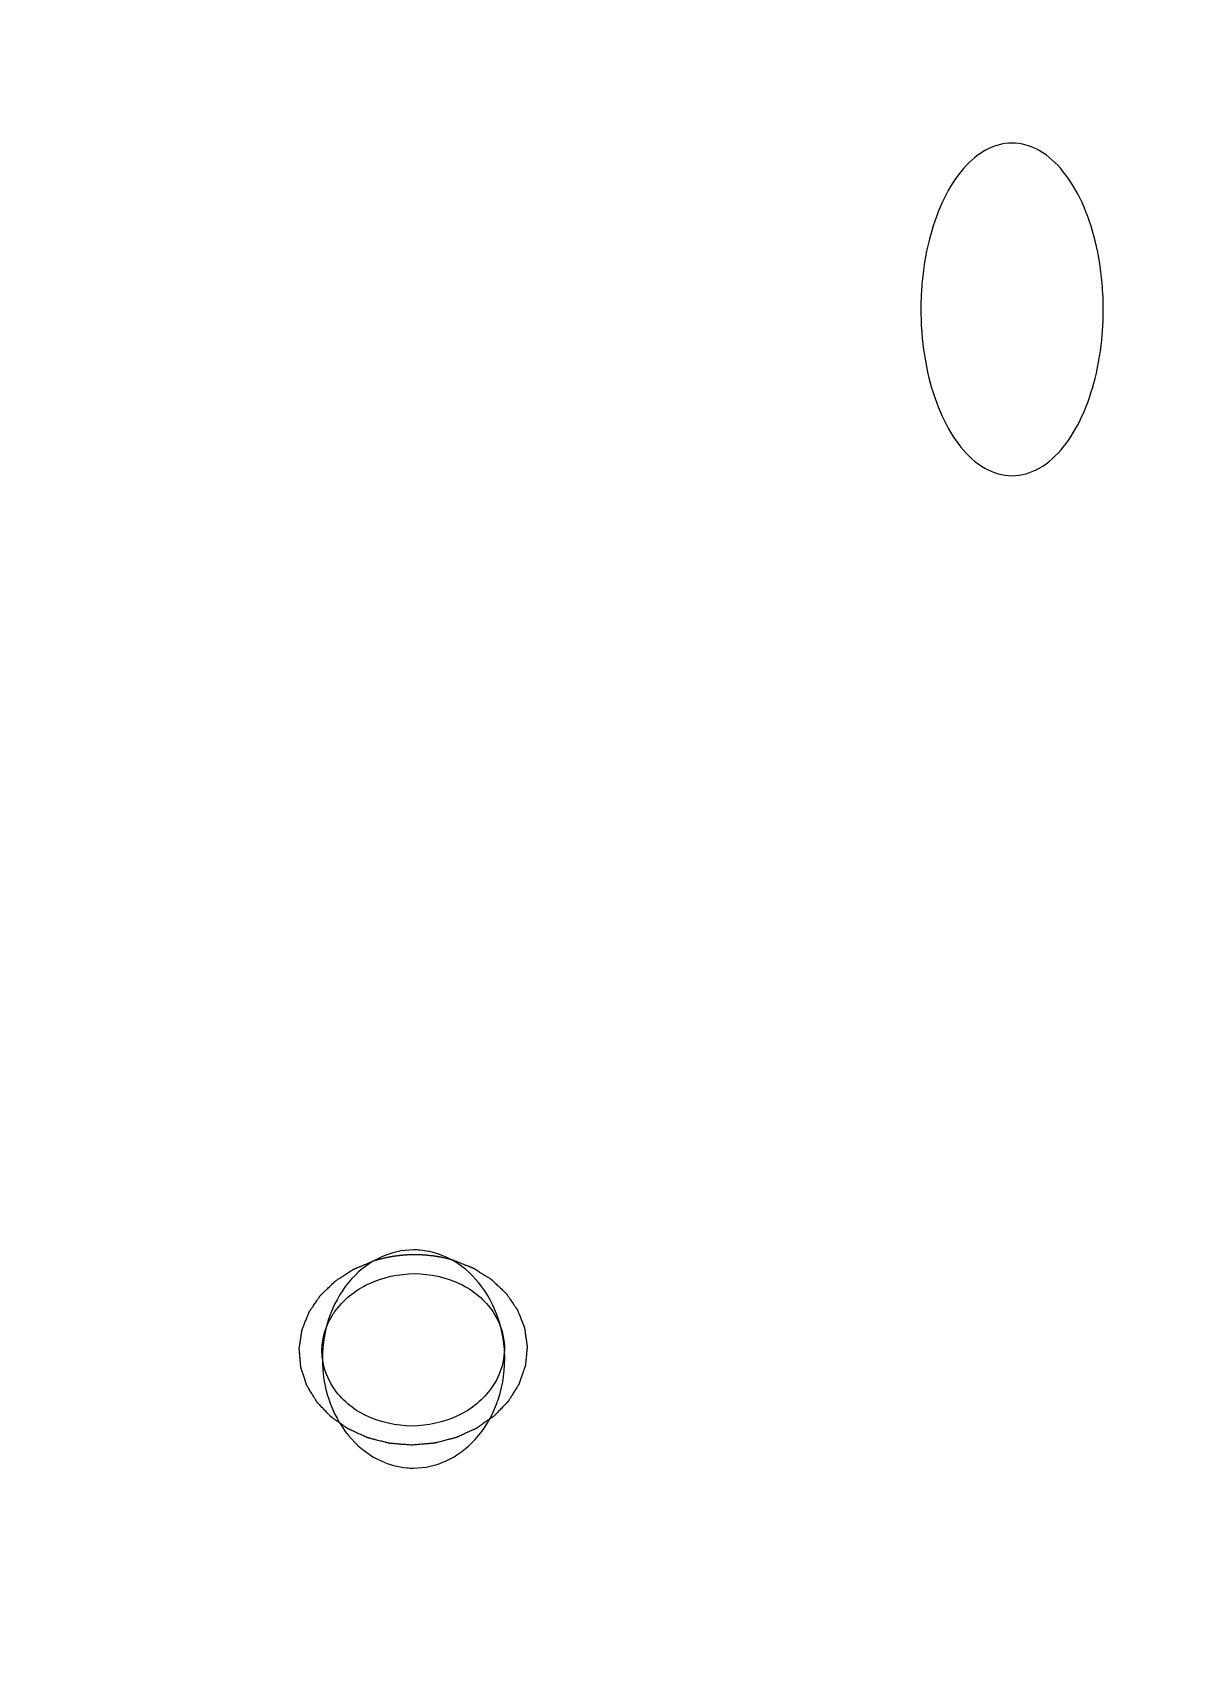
# Model space of a CAD drawing. Extents: x -50 to 48714, y -13211 to 6743.
# Drawn here: x 25989.82 to 26010.15, y -11635.75 to -11607.4 of the extents above; entities that cross this region are included whole.
import ezdxf

# ---------------------------------------------------------------- set-up
doc = ezdxf.new("R2010")
doc.units = 0
doc.header["$LTSCALE"] = 50
doc.layers.get('0').update_dxf_attribs({"linetype": 'CONTINUOUS'})

# ---------------------------------------------------------------- blocks, each defined once
blk = doc.blocks.new('SMAF_UE46_S')
for radius in [126.5, 111.15, 108.5, 100.5, 99.65]:
    blk.add_circle((11, -40.5), radius)
for points, start_tangent, end_tangent in [([(7.004045066099934, -58.07345175249975), (6.527196882499993, -58.20614031290006), (6.105425670099976, -58.57749436569975), (5.778392223500305, -59.11660246229985), (5.548820254800376, -59.78040663589991), (5.422940116400241, -60.55058571739983), (5.40537044030043, -60.89743354789971)], (-1, 0), (-0.01771697713775109, -0.9998430420426502)), ([(8.602719691800303, -61.08508474909968), (8.588139848399805, -60.5878986222001), (8.461680406900086, -59.79009438020012), (8.230198102500253, -59.11769131689971), (7.902669468900058, -58.57750056899977), (7.480866328800403, -58.20612497449974), (7.004045066099934, -58.07345175249975)], (0.01771697711503325, 0.9998430420430526), (-1, 0)), ([(5.40537044030043, -60.89743354789971), (5.419950283700018, -61.39461967479974), (5.546409725200647, -62.19242391669968), (5.77789202960048, -62.86482698009968), (6.105420663200675, -63.40501772800008), (6.52722380330033, -63.7763933225001), (7.004045066099934, -63.90906654440005)], (-0.01771697711503325, -0.9998430420430526), (1, 0)), ([(7.004045066099934, -63.90906654440005), (7.480893249599831, -63.77637798399974), (7.902664461999848, -63.40502393130009), (8.229697908600428, -62.86591583459995), (8.459269877300358, -62.20211166099989), (8.585150015700492, -61.43193257960002), (8.602719691800303, -61.08508474909968)], (1, 0), (0.01771697713775109, 0.9998430420426502)), ([(-4.061489999099649, -77.61288054660008), (-4.574260358899664, -77.99178585899972)], (-0.9107456812772871, -0.4129676791648114), (-0.6733207204634952, -0.739350530800188)), ([(-4.189984824100065, -77.67822510010001, 94.2392218797), (-4.147800685099355, -77.66589819289993, 94.2462032378), (-4.126708615599455, -77.65973473929989, 94.2496939169), (-4.105616546099554, -77.65357128569985, 94.2531845959), (-4.095070511300037, -77.65048955890006, 94.2549299354), (-4.084524476599654, -77.64740783209982, 94.256675275), (-4.07925145919944, -77.64586696869992, 94.2575479447), (-4.076545974399778, -77.64512922469976, 94.2579610315), (-4.073702537099962, -77.64445685600003, 94.2583276222), (-4.068015662699509, -77.64311211850008, 94.2590608035), (-4.062328788299965, -77.64176738099968, 94.2597939848), (-4.050955039499968, -77.63907790609983, 94.2612603473), (-4.039581290599926, -77.63638843119998, 94.2627267099), (-4.016833792899888, -77.63100948129977, 94.265659435), (-3.99408629519985, -77.62563053140002, 94.2685921602), (-3.982712546399853, -77.62294105649971, 94.2700585228), (-3.971338797499811, -77.62025158149982, 94.2715248853), (-3.965651923099358, -77.61890684409991, 94.2722580666), (-3.959965048699814, -77.61756210659996, 94.2729912479), (-3.957121611500042, -77.61688973789978, 94.2733578386), (-3.954357462000189, -77.6163341137999, 94.2736499253), (-3.948908450699491, -77.61533961019995, 94.274159595), (-3.938010428099915, -77.61335060300007, 94.2751789343), (-3.927112405499429, -77.61136159579974, 94.2761982737), (-3.905316360199322, -77.60738358139997, 94.2782369524), (-3.883520315000169, -77.60340556699975, 94.280275631), (-3.872622292399683, -77.60141655979987, 94.2812949704), (-3.861724269800106, -77.59942755259999, 94.2823143097), (-3.85082624719962, -77.59743854540011, 94.2833336491), (-3.845377235899832, -77.59644404179971, 94.2838433187), (-3.842652730199916, -77.59594678999974, 94.2840981536), (-3.839928224600044, -77.59544953819977, 94.2843529884), (-3.837012984099601, -77.59507088589999, 94.2845250319), (-3.834097743600068, -77.5946922334997, 94.2846970753), (-3.828267262700138, -77.59393492889967, 94.2850411623), (-3.816606300799322, -77.59242031949998, 94.2857293362), (-3.804945338899415, -77.59090571019988, 94.28641751), (-3.793284376999509, -77.58939110089977, 94.2871056839), (-3.769962453099652, -77.58636188219998, 94.2884820316), (-3.746640529299839, -77.58333266349973, 94.2898583794), (-3.734979567399932, -77.58181805420008, 94.2905465533), (-3.723318605500026, -77.58030344479994, 94.2912347271), (-3.717488124500051, -77.57954614019991, 94.2915788141), (-3.714620668699354, -77.5792214856001, 94.2917166883), (-3.711848782199922, -77.57900482659988, 94.2917862241), (-3.70630500920015, -77.57857150859991, 94.2919252957), (-3.700761236199469, -77.57813819049989, 94.2920643672), (-3.68967369009988, -77.57727155439989, 94.2923425104), (-3.678586144099427, -77.57640491829989, 94.2926206536), (-3.656411051999385, -77.57467164619993, 94.2931769399), (-3.634235959899343, -77.57293837399993, 94.2937332262), (-3.623148413799754, -77.57207173789993, 94.2940113693), (-3.61206086780021, -77.57120510179993, 94.2942895125), (-3.606517094699484, -77.57077178379996, 94.294428584), (-3.600973321699712, -77.57033846569993, 94.2945676556), (-3.598201435199371, -77.57012180669972, 94.2946371914), (-3.595290448699416, -77.56999671819995, 94.2946430179), (-3.589329375899979, -77.56983811159989, 94.2945909617), (-3.577407230100107, -77.56952089849983, 94.2944868492), (-3.56548508439937, -77.56920368529973, 94.2943827368), (-3.54164079289967, -77.56856925900001, 94.2941745119), (-3.517796501500015, -77.56793483269985, 94.293966287), (-3.470107918599751, -77.56666598009997, 94.2935498372)], (0.9479716832883206, 0.2770130955881621, 0.1568866869946963), (0.9996081328891576, 0.02659662532109099, -0.008729271640963977)), ([(-3.492356846199982, -77.48765521999985), (-4.061489999099649, -77.61288054660008)], (-1, 0), (-0.910745681294305, -0.4129676791272803)), ([(-2.80605421439941, -77.66209659319975, 94.2135620767), (-2.72794429699934, -77.69298044259995, 94.1912580499), (-2.649834379600179, -77.72386429199969, 94.1689540231), (-2.610779420900144, -77.73930621669979, 94.1578020096), (-2.571724462200109, -77.75474814139989, 94.1466499962), (-2.552196982899659, -77.76246910379996, 94.1410739895), (-2.532669503500074, -77.77019006609999, 94.1354979828), (-2.513142024199624, -77.77791102850006, 94.1299219761), (-2.493614544800039, -77.78563199080008, 94.1243459694), (-2.483850805099792, -77.78949247199989, 94.121557966), (-2.474087065499589, -77.7933529531997, 94.1187699627), (-2.464323325799342, -77.79721343439996, 94.1159819593), (-2.45944145589965, -77.79914367499987, 94.1145879576), (-2.454559586100004, -77.80107391549973, 94.113193956), (-2.45211865120018, -77.80203903579968, 94.1124969551), (-2.449677716299448, -77.80300415610009, 94.1117999543), (-2.449067482500141, -77.80324543620009, 94.1116257041), (-2.448517928599358, -77.80356970879984, 94.1113986028), (-2.447439047299667, -77.80424591829978, 94.1109267833), (-2.445281284799421, -77.80559833710004, 94.1099831443), (-2.440965759699793, -77.80830317479968, 94.1080958662), (-2.436650234600165, -77.81100801249977, 94.1062085881), (-2.428019184299956, -77.816417688, 94.102434032), (-2.41938813409979, -77.82182736339973, 94.0986594758), (-2.40212603369946, -77.83264671420011, 94.0911103635), (-2.384863933300039, -77.84346606510007, 94.0835612512), (-2.350339732399334, -77.86510476679996, 94.0684630266), (-2.315815531599583, -77.88674346849984, 94.053364802), (-2.281291330699787, -77.90838217019973, 94.0382665775), (-2.246767129900036, -77.93002087190007, 94.0231683529), (-2.229505029499705, -77.94084022269999, 94.0156192406), (-2.212242928999331, -77.95165957359995, 94.0080701283), (-2.19498082859991, -77.96247892439987, 94.000521016), (-2.177718728199579, -77.97329827529984, 93.9929719037), (-2.160456627800158, -77.98411762609976, 93.9854227914), (-2.151825577499949, -77.98952730149995, 93.9816482352), (-2.147510052399412, -77.99223213920004, 93.9797609572), (-2.143194527299784, -77.99493697699972, 93.9778736791), (-2.138879002200156, -77.99764181469982, 93.975986401), (-2.136721239699909, -77.99899423350007, 93.975042762), (-2.134563477099618, -78.00034665239991, 93.9740991229), (-2.133484595799928, -78.00102286179981, 93.9736273034), (-2.132551709200015, -78.00185597929976, 93.9730563811), (-2.130734600799769, -78.00357451709988, 93.9718815021), (-2.127100384099322, -78.00701159260007, 93.9695317442), (-2.119831950600201, -78.01388574370003, 93.9648322283), (-2.11256351710017, -78.02075989469995, 93.9601327125), (-2.105295083500096, -78.02763404579991, 93.9554331967), (-2.098026650000065, -78.03450819679983, 93.9507336808), (-2.083489783000005, -78.04825649889972, 93.9413346491), (-2.054416048899839, -78.07575310309994, 93.9225365857), (-2.025342314899717, -78.10324970729971, 93.9037385223), (-1.96719484679943, -78.1582429156997, 93.8661423956), (-1.938121112700173, -78.18573951989993, 93.8473443322), (-1.923584245700113, -78.19948782199981, 93.8379453005), (-1.909047378700052, -78.2132361240001, 93.8285462688), (-1.894510511699991, -78.22698442609999, 93.8191472371), (-1.887242078099916, -78.23385857719995, 93.8144477213), (-1.879973644599886, -78.24073272819987, 93.8097482054), (-1.872705211099856, -78.24760687929984, 93.8050486896), (-1.87088810269961, -78.24932541699991, 93.8038738106), (-1.869070994399408, -78.25104395480002, 93.8026989317), (-1.867321715799335, -78.25279666999995, 93.8015034098), (-1.866650565899363, -78.25377555969999, 93.8008437202), (-1.865979416099435, -78.25475444940002, 93.8001840305), (-1.863294816699636, -78.2586700083998, 93.797545272), (-1.860610217299836, -78.26258556740004, 93.7949065135), (-1.855241018499328, -78.27041668540005, 93.7896289965), (-1.849871819699729, -78.27824780330002, 93.7843514795), (-1.84450262090013, -78.28607892130003, 93.7790739624), (-1.833764223400067, -78.30174115720001, 93.7685189284), (-1.823025825799959, -78.3174033931, 93.7579638943), (-1.812287428199852, -78.33306562899998, 93.7474088603), (-1.790810632999637, -78.36439010079994, 93.7262987921), (-1.769333837899467, -78.39571457269994, 93.705188724), (-1.747857042700161, -78.4270390444999, 93.6840786559), (-1.726380247499947, -78.45836351629987, 93.6629685878), (-1.715641849999884, -78.47402575219985, 93.6524135537), (-1.704903452399776, -78.48968798809983, 93.6418585197), (-1.694165054799669, -78.50535022409986, 93.6313034856), (-1.68879585600007, -78.51318134199983, 93.6260259686), (-1.683426657199561, -78.52101245999984, 93.6207484516), (-1.678057458399962, -78.5288435778998, 93.6154709346), (-1.675372859000163, -78.53275913690004, 93.612832176), (-1.672688259599454, -78.53667469589982, 93.6101934175), (-1.672017109799526, -78.53765358559986, 93.6095337279), (-1.671345959899554, -78.53863247539994, 93.6088740383), (-1.670426210599544, -78.54075214899967, 93.6074595274), (-1.669576886300092, -78.54289880489978, 93.6060291613), (-1.668727562099775, -78.54504546079988, 93.6045987952), (-1.667028913499962, -78.54933877269968, 93.601738063), (-1.665330265000193, -78.55363208459994, 93.5988773308), (-1.65853567080012, -78.57080533210001, 93.5874344019), (-1.651741076700091, -78.58797857960008, 93.5759914731), (-1.644946482500018, -78.60515182709969, 93.5645485442), (-1.638151888399989, -78.62232507459976, 93.5531056154), (-1.624562699999842, -78.6566715695999, 93.5302197577), (-1.597384323399638, -78.72536455959971, 93.4844480423), (-1.583795135099535, -78.75971105459985, 93.4615621846), (-1.570205946799433, -78.79405754959998, 93.4386763269), (-1.56341135259936, -78.81123079710005, 93.427233398), (-1.560014055499778, -78.81981742090011, 93.4215119336), (-1.556616758400196, -78.82840404469971, 93.4157904692), (-1.553219461399749, -78.83699066839972, 93.4100690048), (-1.549822164300167, -78.84557729219978, 93.4043475403), (-1.548123515699444, -78.84987060399999, 93.4014868081), (-1.547274191500037, -78.85201725999968, 93.400056442), (-1.54688707439982, -78.85310087809967, 93.3993354921), (-1.54672522779947, -78.85424623729978, 93.3985799414), (-1.546401534599681, -78.85653695559995, 93.3970688399), (-1.546077841499937, -78.85882767389967, 93.3955577384), (-1.545430455099449, -78.86340911060006, 93.3925355354), (-1.544783068799916, -78.8679905473, 93.3895133324), (-1.544135682399428, -78.87257198389989, 93.3864911294), (-1.542840909699407, -78.88173485719972, 93.3804467234), (-1.540251364299365, -78.90006060389987, 93.3683579115), (-1.537661818899323, -78.91838635049999, 93.3562690995), (-1.535072273500191, -78.9367120971001, 93.3441802875), (-1.532482728100149, -78.9550378437998, 93.3320914755), (-1.529893182700107, -78.97336359039991, 93.3200026636), (-1.524714091799979, -79.01001508369973, 93.2958250396), (-1.519535000999895, -79.046666577, 93.2716474157), (-1.514355910199811, -79.08331807029981, 93.2474697917), (-1.509176819399727, -79.11996956350004, 93.2232921678), (-1.506587273999685, -79.13829531019974, 93.2112033558), (-1.503997728599643, -79.15662105679985, 93.1991145439), (-1.502702955899622, -79.16578393009968, 93.1930701379), (-1.501408183099556, -79.17494680339996, 93.1870257319), (-1.500760796800023, -79.1795282400999, 93.1840035289), (-1.500113410399535, -79.18410967679984, 93.1809813259), (-1.499789717299791, -79.18640039510001, 93.1794702244), (-1.499627870699442, -79.18754575430012, 93.1787146737), (-1.499566573399534, -79.18811753889986, 93.1783379992), (-1.499623032299496, -79.18868395399977, 93.1779679306), (-1.499848868099434, -79.19094961429983, 93.1764876562), (-1.500074703799328, -79.19321527449983, 93.1750073818), (-1.500526375200025, -79.19774659509994, 93.1720468329), (-1.500978046699856, -79.2022779156, 93.1690862841), (-1.501881389599475, -79.21134055669972, 93.1631651863), (-1.502784732399959, -79.2204031977999, 93.1572440886), (-1.503688075299578, -79.22946583890007, 93.1513229909), (-1.505494761099726, -79.24759112109996, 93.1394807955), (-1.507301446799829, -79.2657164031998, 93.1276386), (-1.509108132599977, -79.2838416853997, 93.1157964046), (-1.510914818400124, -79.30196696760004, 93.1039542091), (-1.518141561399716, -79.3744680963, 93.0565854274), (-1.521754933000011, -79.41071866069979, 93.0329010365), (-1.523561618700114, -79.42884394280009, 93.0210588411), (-1.525368304499352, -79.44696922499998, 93.0092166456), (-1.5271749902995, -79.46509450719986, 92.9973744502), (-1.528981675999603, -79.48321978939975, 92.9855322547), (-1.529885018900131, -79.49228243049993, 92.979611157), (-1.53078836179975, -79.50134507150005, 92.9736900593), (-1.531240033199538, -79.50587639209971, 92.9707295104), (-1.531691704699369, -79.51040771259977, 92.9677689616), (-1.532143376100066, -79.51493903319988, 92.9648084127), (-1.53236921179996, -79.51720469339989, 92.9633281383), (-1.532482129699929, -79.51833752359971, 92.9625880011), (-1.532595047599898, -79.51947035369994, 92.9618478638), (-1.532973139899696, -79.52056537909993, 92.961139469), (-1.533351232299538, -79.52166040439988, 92.9604310741), (-1.534107417000087, -79.52385045519986, 92.9590142844), (-1.535619786399366, -79.52823055659974, 92.9561807049), (-1.537132155799554, -79.53261065810011, 92.9533471255), (-1.538644525299787, -79.53699075949999, 92.950513546), (-1.541669264100165, -79.54575096239978, 92.9448463871), (-1.544694002999677, -79.55451116530003, 92.9391792282), (-1.550743480699566, -79.57203157110007, 92.9278449104), (-1.556792958399456, -79.58955197690011, 92.9165105926), (-1.562842436099345, -79.6070723826997, 92.9051762748), (-1.568891913800144, -79.62459278849974, 92.893841957), (-1.580990869199923, -79.65963360009982, 92.8711733214), (-1.605188780099525, -79.72971522329999, 92.8258360501), (-1.611238257799414, -79.74723562910003, 92.8145017323), (-1.617287735500213, -79.76475603490007, 92.8031674145), (-1.623337213200102, -79.78227644070012, 92.7918330967), (-1.629386690899992, -79.79979684659975, 92.7804987789), (-1.632411429799504, -79.8085570495, 92.7748316199), (-1.635436168699925, -79.81731725239979, 92.769164461), (-1.638460907499393, -79.82607745530004, 92.7634973021), (-1.639973276899582, -79.83045755669991, 92.7606637227), (-1.641485646399815, -79.83483765819983, 92.7578301432), (-1.642241831099454, -79.83702770889977, 92.7564133535), (-1.642998015800003, -79.8392177595997, 92.7549965638), (-1.643187061999924, -79.8397652722997, 92.7546423663), (-1.643488984499527, -79.84028527429973, 92.7543091707), (-1.644130455099912, -79.84131610799977, 92.7536497799), (-1.645413396299773, -79.8433777754999, 92.7523309984), (-1.64797927859945, -79.84750111040012, 92.7496934353), (-1.650545160900037, -79.85162444529988, 92.7470558723), (-1.655676925499392, -79.8598711151999, 92.7417807462), (-1.660808690199701, -79.86811778509991, 92.7365056201), (-1.671072219499365, -79.8846111247999, 92.7259553679), (-1.681335748799938, -79.90110446459994, 92.7154051158), (-1.701862807300131, -79.93409114399992, 92.6943046114), (-1.722389865899459, -79.96707782349995, 92.673204107), (-1.742916924399651, -80.00006450299998, 92.6521036027), (-1.763443982999888, -80.0330511825, 92.6310030983), (-1.773707512299552, -80.0495445222, 92.6204528461), (-1.783971041600125, -80.06603786200003, 92.609902594), (-1.794234570899789, -80.08253120170002, 92.5993523418), (-1.804498100099408, -80.09902454140001, 92.5888020896), (-1.814761629399982, -80.11551788120005, 92.5782518374), (-1.819893394099381, -80.12376455110007, 92.5729767113), (-1.822459276399968, -80.12788788599983, 92.5703391483), (-1.825025158699646, -80.13201122090004, 92.5677015852), (-1.827591040999323, -80.13613455589984, 92.5650640222), (-1.828873982200093, -80.13819622329993, 92.5637452407), (-1.830156923399954, -80.14025789080006, 92.5624264591), (-1.830798393899386, -80.1412887245001, 92.5617670684), (-1.83162502399955, -80.14219930399986, 92.5611914085), (-1.833340003900048, -80.14398037830006, 92.5600679989), (-1.836769963700135, -80.14754252679995, 92.5578211798), (-1.8436298832994, -80.15466682379974, 92.5533275415), (-1.850489802899574, -80.16179112090003, 92.5488339032), (-1.857349722499748, -80.16891541789983, 92.5443402649), (-1.864209642099922, -80.17603971490007, 92.5398466266), (-1.877929481299361, -80.1902883089997, 92.5308593501), (-1.905369159700058, -80.21878549709982, 92.512884797), (-1.932808838099845, -80.24728268519993, 92.4949102438), (-1.98768819489942, -80.30427706139972, 92.4589611376), (-2.015127873300116, -80.33277424949983, 92.4409865845), (-2.028847712499555, -80.34702284359992, 92.4319993079), (-2.042567551699904, -80.3612714377, 92.4230120314), (-2.056287390899342, -80.37552003170003, 92.4140247548), (-2.070007230099691, -80.38976862580012, 92.4050374783), (-2.073437189899778, -80.39333077430001, 92.4027906591), (-2.076867149699865, -80.3968929227999, 92.40054384), (-2.078582129599454, -80.39867399700006, 92.3994204304), (-2.080297109499952, -80.4004550712998, 92.3982970208), (-2.082066692400076, -80.40219133849996, 92.3972044328), (-2.083115292799448, -80.40292505099978, 92.3967506036), (-2.084163893099685, -80.40365876340002, 92.3962967743), (-2.088358294499812, -80.40659361319968, 92.3944814572), (-2.09255269589994, -80.40952846299979, 92.3926661401), (-2.100941498700195, -80.41539816249997, 92.3890355059), (-2.10933030149954, -80.42126786209974, 92.3854048717), (-2.117719104299795, -80.42713756169996, 92.3817742375), (-2.134496709899395, -80.43887696079992, 92.3745129691), (-2.151274315499904, -80.45061635999991, 92.3672517007), (-2.168051921099504, -80.46235575909986, 92.3599904323), (-2.201607132299614, -80.48583455739981, 92.3454678956), (-2.235162343499724, -80.50931335569976, 92.3309453588), (-2.268717554699833, -80.53279215399971, 92.316422822), (-2.302272765799898, -80.55627095220007, 92.3019002852), (-2.319050371399499, -80.56801035140006, 92.2946390168), (-2.335827977000008, -80.57974975050001, 92.2873777484), (-2.352605582599608, -80.59148914970001, 92.28011648), (-2.360994385399863, -80.59735884919974, 92.2764858458), (-2.369383188200118, -80.60322854879996, 92.2728552116), (-2.377771990999463, -80.60909824839973, 92.2692245775), (-2.38196639239959, -80.61203309819984, 92.2674092604), (-2.386160793799718, -80.61496794789991, 92.2655939433), (-2.387209394199999, -80.61570166039974, 92.265140114), (-2.388257994499327, -80.61643537279997, 92.2646862847), (-2.390649740899789, -80.6175977201001, 92.2639864586), (-2.393090578199917, -80.61870922109983, 92.2633212712), (-2.395531415500045, -80.61982072210003, 92.2626560838), (-2.405294764799692, -80.62426672599986, 92.2599953343), (-2.415058114000203, -80.62871272989969, 92.2573345849), (-2.42482146329985, -80.63315873379997, 92.2546738354), (-2.444348161800008, -80.64205074169968, 92.2493523364), (-2.463874860300166, -80.65094274959984, 92.2440308374), (-2.483401558799414, -80.65983475739995, 92.2387093384), (-2.522454955799731, -80.67761877319981, 92.2280663404), (-2.600561749899498, -80.7131868045999, 92.2067803444), (-2.639615146899814, -80.73097082039976, 92.1961373464), (-2.67866854390013, -80.74875483610003, 92.1854943484), (-2.698195242399379, -80.75764684389969, 92.1801728494), (-2.707958591699935, -80.76209284790002, 92.1775120999), (-2.717721940999581, -80.76653885179985, 92.1748513504), (-2.727485290200093, -80.77098485569968, 92.1721906009), (-2.73724863949974, -80.77543085970001, 92.1695298514), (-2.742130314099995, -80.7776538615999, 92.1681994767), (-2.744571151400123, -80.7787653626001, 92.1675342893), (-2.7458032438999, -80.77928982849971, 92.1672225228), (-2.747105379099594, -80.77962658680008, 92.1670357196), (-2.749709649499891, -80.78030010329985, 92.1666621133), (-2.752313919900189, -80.78097361989967, 92.1662885069), (-2.757522460699875, -80.78232065299972, 92.1655412942), (-2.76273100149956, -80.78366768609976, 92.1647940814), (-2.767939542300155, -80.78501471919981, 92.1640468687), (-2.778356623999571, -80.7877087853999, 92.1625524432), (-2.799190787300176, -80.79309691780009, 92.1595635922), (-2.820024950499828, -80.79848505019982, 92.1565747413), (-2.840859113799524, -80.8038731826, 92.1535858903), (-2.86169327710013, -80.80926131499973, 92.1505970393), (-2.882527440399826, -80.81464944739992, 92.1476081884), (-2.924195766900084, -80.82542571219983, 92.1416304865), (-2.965864093499476, -80.83620197699975, 92.1356527845), (-3.007532419999734, -80.84697824180012, 92.1296750826), (-3.049200746600036, -80.85775450660003, 92.1236973807), (-3.070034909899732, -80.86314263899976, 92.1207085297), (-3.090869073199428, -80.86853077139995, 92.1177196788), (-3.101286154799709, -80.87122483760004, 92.1162252533), (-3.11170323639999, -80.87391890379968, 92.1147308278), (-3.116911777199675, -80.87526593689972, 92.1139836151), (-3.122120318099405, -80.87661296999977, 92.1132364023), (-3.124724588499703, -80.8772864865, 92.1128627959), (-3.126026723699397, -80.8776232447999, 92.1126759928), (-3.126682667500063, -80.87777584019977, 92.1125930724), (-3.127367868200054, -80.8778337335998, 92.1125730391), (-3.130108671400194, -80.87806530699982, 92.1124929061), (-3.132849474599425, -80.87829688039983, 92.1124127731), (-3.138331080899661, -80.87876002719986, 92.1122525071), (-3.143812687299942, -80.87922317399989, 92.1120922411), (-3.154775899999549, -80.88014946759995, 92.1117717091), (-3.165739112700066, -80.88107576109996, 92.111451177), (-3.176702325399674, -80.88200205470002, 92.111130645), (-3.198628750799799, -80.88385464189969, 92.110489581), (-3.220555176199923, -80.88570722909981, 92.1098485169), (-3.242481601600048, -80.88755981629993, 92.1092074529), (-3.264408027000172, -80.88941240350005, 92.1085663889), (-3.308260877799512, -80.89311757779979, 92.1072842608), (-3.352113728599761, -80.89682275220002, 92.1060021327), (-3.43981943019935, -80.9042331009, 92.1034378765), (-3.527525131799848, -80.91164344970002, 92.1008736204)], (0.8987988518943042, -0.3553757232355131, -0.2566490194181865), (-0.9960270295769964, -0.08415539127480838, -0.02912089406953448)), ([(-3.388287442199726, -77.49184448749975), (-3.492356846199982, -77.48765521999985)], (-0.996807372112497, 0.07984399102110422), (-1, 0)), ([(-3.470107925500088, -77.56666598009997, 94.2935498374), (-3.428272929500054, -77.56764390679973, 94.2918128663), (-3.407355431500037, -77.56813287009982, 94.2909443807), (-3.386437933600064, -77.5686218333999, 94.2900758952), (-3.375979184599601, -77.56886631499992, 94.2896416524), (-3.365520435600047, -77.56911079669999, 94.2892074096), (-3.360291061099815, -77.5692330375, 94.2889902882), (-3.355075356099405, -77.56951801200012, 94.2886667776), (-3.344657615599317, -77.57025069449992, 94.2879133672), (-3.323822134500006, -77.57171605970007, 94.2864065464), (-3.302986653499829, -77.57318142479971, 94.2848997256), (-3.282151172499653, -77.57464678989982, 94.2833929048), (-3.261315691399432, -77.57611215499992, 94.2818860839), (-3.250897950899343, -77.57684483759977, 94.2811326735), (-3.245701329999974, -77.57729216489997, 94.2807031653), (-3.240529207700092, -77.57790146419984, 94.280168051), (-3.230184962999374, -77.57912006280003, 94.2790978225), (-3.21984071839961, -77.58033866139976, 94.2780275939), (-3.178463739999643, -77.58521305590011, 94.2737466797), (-3.15777525070007, -77.58765025310004, 94.2716062226), (-3.147431006099396, -77.58886885169977, 94.270535994), (-3.142258883799514, -77.58947815109968, 94.2700008797), (-3.137086761499631, -77.5900874504, 94.2694657655), (-3.131967516299483, -77.59093780759986, 94.2687739108), (-3.126848271000199, -77.59178816489975, 94.2680820562), (-3.116609780499857, -77.59348887939996, 94.266698347), (-3.096132799600127, -77.5968903083999, 94.2639309285), (-3.075655818599444, -77.60029173739986, 94.2611635101), (-3.055178837599669, -77.60369316639981, 94.2583960916), (-3.044940347099327, -77.60539388090001, 94.2570123824), (-3.034701856599895, -77.60709459539976, 94.2556286732), (-3.029582611399746, -77.60794495270011, 94.2549368186), (-3.026982295099515, -77.60842251399981, 94.2545554646), (-3.02430059119979, -77.60900484069998, 94.2541032573), (-3.018937183599519, -77.61016949399982, 94.2531988426), (-3.013573776000158, -77.6113341473997, 94.2522944279), (-2.992120145499939, -77.6159927609001, 94.2486767691), (-2.970666514999721, -77.6206513743, 94.2450591104), (-2.949212884399458, -77.62530998779994, 94.2414414516), (-2.927759253900149, -77.62996860119983, 94.2378237929), (-2.922395846299878, -77.63113325459972, 94.2369193782), (-2.917032438699607, -77.63229790800006, 94.2360149635), (-2.914350734899926, -77.63288023459972, 94.2355627561), (-2.911778667999897, -77.63352781610001, 94.2350706151), (-2.906744171199534, -77.63488823369971, 94.2340463992), (-2.896675177599718, -77.63760906910011, 94.2319979674), (-2.886606184099946, -77.6403299044, 94.2299495356), (-2.866468196899405, -77.6457715749998, 94.2258526721), (-2.846330209799817, -77.65121324570009, 94.2217558085), (-2.806054235499687, -77.66209658699972, 94.2135620814)], (0.9988667777107478, -0.02334931304687497, -0.04147252061289157), (0.9472797747393061, -0.2559731767837909, -0.1927141954736697)), ([(-2.409793851899849, -77.9925107926997), (-2.922755306899489, -77.61309398100002), (-3.388287442199726, -77.49184448749975)], (-0.6729076740695424, 0.7397264779486528), (-0.9968073720948888, 0.079843991240934)), ([(-3.527525172899914, -80.91164344970002, 92.1008736215), (-3.61235398000008, -80.90467576159972, 92.1076654839), (-3.697182787199381, -80.89770807359992, 92.1144573464), (-3.739597190699897, -80.89422422959979, 92.1178532776), (-3.782011594299547, -80.89074038560011, 92.1212492088), (-3.803218796099827, -80.88899846359982, 92.1229471744), (-3.824425997900107, -80.88725654159998, 92.1246451401), (-3.845633199599433, -80.88551461959969, 92.1263431057), (-3.866840401399713, -80.88377269759985, 92.1280410713), (-3.877444002299853, -80.88290173650012, 92.1288900541), (-3.888047603199993, -80.88203077549997, 92.1297390369), (-3.898651204100133, -80.88115981449982, 92.1305880197), (-3.903953004599316, -80.88072433399975, 92.1310125111), (-3.909254804999364, -80.88028885349968, 92.1314370025), (-3.911905705199388, -80.88007111329989, 92.1316492482), (-3.914556605399412, -80.87985337300006, 92.1318614939), (-3.915219330499895, -80.87979893800002, 92.1319145554), (-3.915868205599509, -80.87964969020004, 92.1320294477), (-3.917161338999904, -80.87931959039997, 92.1322798426), (-3.919747605999873, -80.87865939089988, 92.1327806325), (-3.924920139899768, -80.8773389918997, 92.1337822123), (-3.930092673699619, -80.87601859279994, 92.1347837921), (-3.940437741499409, -80.87337779469999, 92.1367869518), (-3.950782809300108, -80.87073699670009, 92.1387901114), (-3.971472944799643, -80.86545540049974, 92.1427964306), (-3.992163080300088, -80.86017380429985, 92.1468027498), (-4.033543351400112, -80.84961061190006, 92.1548153883), (-4.074923622500137, -80.83904741959986, 92.1628280268), (-4.116303893500117, -80.82848422720008, 92.1708406652), (-4.157684164600141, -80.81792103489988, 92.1788533037), (-4.178374300099676, -80.81263943869999, 92.1828596229), (-4.199064435700166, -80.8073578425001, 92.1868659421), (-4.219754571199701, -80.80207624629975, 92.1908722614), (-4.240444706700146, -80.7967946501999, 92.1948785806), (-4.261134842299725, -80.791513054, 92.1988848998), (-4.271479909999471, -80.78887225590006, 92.2008880594), (-4.276652443899366, -80.78755185679984, 92.2018896393), (-4.28182497780017, -80.78623145780011, 92.2028912191), (-4.286997511700065, -80.78491105879993, 92.2038927989), (-4.28958377859999, -80.7842508591998, 92.2043935888), (-4.29217004559996, -80.78359065969971, 92.2048943787), (-4.293463178999446, -80.78326055999969, 92.2051447736), (-4.294664431099591, -80.78275196920004, 92.205509846), (-4.297036308199495, -80.7816752906997, 92.2062782165), (-4.301780062300168, -80.77952193359988, 92.2078149575), (-4.311267570499695, -80.77521521949984, 92.2108884395), (-4.320755078700131, -80.7709085053998, 92.2139619216), (-4.330242586899658, -80.76660179129976, 92.2170354036), (-4.339730095100094, -80.76229507719972, 92.2201088857), (-4.358705111500058, -80.7536816490001, 92.2262558497), (-4.396655144299984, -80.73645479259994, 92.2385497779), (-4.434605177099911, -80.71922793619979, 92.250843706), (-4.510505242699764, -80.68477422339993, 92.2754315623), (-4.548455275499691, -80.66754736699977, 92.2877254905), (-4.567430291899655, -80.65893393879969, 92.2938724546), (-4.586405308299618, -80.65032051060007, 92.3000194187), (-4.605380324799626, -80.64170708239999, 92.3061663827), (-4.624355341199589, -80.63309365419991, 92.3123133468), (-4.629099095299352, -80.6309402971001, 92.3138500878), (-4.633842849400025, -80.62878694009987, 92.3153868288), (-4.636214726399885, -80.62771026149994, 92.3161551994), (-4.638586603499789, -80.62663358300006, 92.3169235699), (-4.640914483599772, -80.62550347649994, 92.317725835), (-4.641946432800069, -80.6247781392999, 92.3182286515), (-4.642978381999455, -80.62405280219991, 92.318731468), (-4.64710617899982, -80.6211514534998, 92.3207427341), (-4.651233975900141, -80.61825010489974, 92.3227540001), (-4.659489569699872, -80.61244740760003, 92.3267765322), (-4.667745163599648, -80.60664471029986, 92.3307990643), (-4.676000757399379, -80.60084201299969, 92.3348215964), (-4.69251194519984, -80.58923661839981, 92.3428666605), (-4.709023132899347, -80.57763122379993, 92.3509117247), (-4.725534320599763, -80.56602582930009, 92.3589567888), (-4.758556695999687, -80.54281504009987, 92.3750469172), (-4.79157907139961, -80.5196042509001, 92.3911370455), (-4.824601446799534, -80.49639346169988, 92.4072271738), (-4.857623822199457, -80.4731826725997, 92.4233173021), (-4.874135009899874, -80.46157727799982, 92.4313623663), (-4.890646197599381, -80.44997188339994, 92.4394074304), (-4.907157385299797, -80.43836648880006, 92.4474524946), (-4.915412979199573, -80.43256379149989, 92.4514750267), (-4.923668573000214, -80.42676109419972, 92.4554975588), (-4.931924166899989, -80.4209583969, 92.4595200908), (-4.9360519637994, -80.41805704829994, 92.4615313569), (-4.940179760699721, -80.41515569959984, 92.4635426229), (-4.941211710000061, -80.41443036249984, 92.4640454394), (-4.942243659199448, -80.4137050252998, 92.4645482559), (-4.943951813299464, -80.41201143709986, 92.4657039159), (-4.945600676699542, -80.41027736319984, 92.4668845803), (-4.947249539999575, -80.40854328929981, 92.4680652447), (-4.953844993499843, -80.4016069938998, 92.4727879024), (-4.967035900399424, -80.3877344028997, 92.4822332177), (-4.980226807399958, -80.37386181190004, 92.491678533), (-4.99341771429954, -80.35998922099998, 92.5011238483), (-5.00660862120003, -80.34611662999987, 92.5105691636), (-5.032990435100146, -80.3183714480997, 92.5294597943), (-5.085754062799424, -80.2628810842998, 92.5672410556), (-5.112135876599496, -80.23513590230004, 92.5861316862), (-5.138517690499611, -80.20739072039987, 92.6050223169), (-5.151708597400102, -80.19351812939976, 92.6144676322), (-5.15830405089946, -80.18658183399975, 92.6191902898), (-5.164899504299683, -80.1796455384997, 92.6239129475), (-5.17149495779995, -80.1727092430001, 92.6286356052), (-5.178090411300218, -80.16577294750005, 92.6333582628), (-5.18138813799942, -80.16230479980004, 92.6357195916), (-5.183037001399498, -80.16057072590002, 92.6369002561), (-5.18383133269981, -80.15968392469995, 92.6375027647), (-5.184445061800034, -80.15867853759983, 92.638178332), (-5.185672519899526, -80.15666776350008, 92.6395294665), (-5.186899978099973, -80.15465698939988, 92.640880601), (-5.189354894499957, -80.1506354410999, 92.64358287), (-5.191809810799896, -80.14661389289995, 92.6462851391), (-5.194264727099835, -80.14259234459996, 92.6489874081), (-5.199174559799758, -80.13454924810003, 92.6543919462), (-5.208994225199604, -80.11846305509971, 92.6652010223), (-5.218813890599449, -80.10237686209985, 92.6760100985), (-5.228633556000204, -80.08629066909998, 92.6868191746), (-5.238453221300006, -80.07020447610012, 92.6976282508), (-5.248272886699851, -80.0541182830998, 92.7084373269), (-5.267912217499543, -80.02194589720011, 92.7300554792), (-5.287551548200099, -79.98977351119993, 92.7516736315), (-5.307190878999791, -79.95760112519974, 92.7732917838), (-5.326830209699438, -79.92542873920002, 92.7949099361), (-5.336649875100193, -79.9093425461997, 92.8057190123), (-5.346469540500038, -79.89325635319983, 92.8165280884), (-5.351379373099917, -79.8852132566999, 92.8219326265), (-5.35628920579984, -79.87717016019997, 92.8273371646), (-5.358744122199823, -79.87314861200002, 92.8300394336), (-5.361199038499763, -79.86912706370003, 92.8327417026), (-5.362426496700209, -79.86711628959983, 92.8340928372), (-5.363040225799523, -79.86611090249971, 92.8347684044), (-5.363329129299927, -79.86560217350006, 92.8351096767), (-5.363510266799494, -79.86505723179971, 92.8354718813), (-5.364234816999669, -79.86287746500011, 92.8369206996), (-5.3649593670998, -79.86069769820006, 92.8383695179), (-5.366408467300062, -79.85633816459995, 92.8412671544), (-5.367857567499414, -79.8519786308998, 92.844164791), (-5.370755767899936, -79.84325956370003, 92.8499600641), (-5.373653968399594, -79.83454049639977, 92.8557553372), (-5.376552168800117, -79.82582142909996, 92.8615506103), (-5.382348569699388, -79.80838329459993, 92.8731411565), (-5.388144970599569, -79.79094516009991, 92.8847317026), (-5.393941371399706, -79.77350702549984, 92.8963222488), (-5.399737772299886, -79.75606889099981, 92.907912795), (-5.422923375799655, -79.68631635280008, 92.9542749798), (-5.434516177499972, -79.65144008380003, 92.9774560722), (-5.440312578400153, -79.63400194919996, 92.9890466184), (-5.446108979299424, -79.61656381469993, 93.0006371646), (-5.451905380199605, -79.5991256801999, 93.0122277108), (-5.457701780999741, -79.58168754559983, 93.023818257), (-5.460599981499399, -79.57296847830003, 93.0296135301), (-5.463498181899922, -79.56424941109981, 93.0354088032), (-5.464947282100184, -79.55988987740011, 93.0383064397), (-5.466396382299536, -79.5555303438, 93.0412040763), (-5.467845482599841, -79.55117081019989, 93.0441017128), (-5.468570032699972, -79.54899104339984, 93.0455505311), (-5.468932307700015, -79.54790116000004, 93.0462749403), (-5.469294582800103, -79.54681127649974, 93.0469993494), (-5.469391109299977, -79.54567990099986, 93.0477440169), (-5.469487635799851, -79.54454852549998, 93.0484886845), (-5.469680688799599, -79.54228577449976, 93.0499780195), (-5.470066794800005, -79.53776027239974, 93.0529566896), (-5.470452900799501, -79.53323477029971, 93.0559353598), (-5.470839006799906, -79.52870926829974, 93.0589140299), (-5.471611218799808, -79.51965826419973, 93.0648713702), (-5.472383430799709, -79.51060725999969, 93.0708287104), (-5.473927854799513, -79.49250525179968, 93.0827433909), (-5.475472278799316, -79.47440324350009, 93.0946580715), (-5.477016702800029, -79.45630123530009, 93.106572752), (-5.478561126799832, -79.43819922700004, 93.1184874325), (-5.481649974899483, -79.40199521049999, 93.1423167935), (-5.487827670899605, -79.32958717749989, 93.1899755156), (-5.489372094899409, -79.31148516919984, 93.2018901961), (-5.490916518900121, -79.29338316099984, 93.2138048767), (-5.492460942899925, -79.27528115269979, 93.2257195572), (-5.494005366899728, -79.25717914439974, 93.2376342377), (-5.49477757889963, -79.24812814029974, 93.243591578), (-5.495549790899531, -79.23907713619974, 93.2495489182), (-5.496322002899433, -79.23002613209974, 93.2555062585), (-5.496708108999883, -79.22550062999971, 93.2584849286), (-5.497094214999379, -79.22097512789969, 93.2614635987), (-5.497287268000036, -79.21871237689993, 93.2629529338), (-5.497480320999784, -79.21644962589971, 93.2644422689), (-5.497528584200154, -79.21588393809998, 93.2648146026), (-5.497463609399347, -79.21532796189967, 93.2651776007), (-5.497295913699418, -79.21421924679998, 93.265900485), (-5.496960522399604, -79.2120018165001, 93.2673462535), (-5.496289739699932, -79.20756695599994, 93.2702377906), (-5.495618957099396, -79.20313209539972, 93.2731293277), (-5.494277391700052, -79.1942623742998, 93.2789124019), (-5.492935826399844, -79.18539265319987, 93.2846954761), (-5.490252695799427, -79.16765321110006, 93.2962616244), (-5.487569565099875, -79.14991376889975, 93.3078277728), (-5.482203303899951, -79.11443488450004, 93.3309600695), (-5.476837042599982, -79.07895600009988, 93.3540923663), (-5.471470781300013, -79.04347711579976, 93.377224663), (-5.466104520000044, -79.00799823140005, 93.4003569597), (-5.463421389399628, -78.99025878919974, 93.4119231081), (-5.460738258700076, -78.97251934699989, 93.4234892564), (-5.458055128099659, -78.95477990480003, 93.4350554048), (-5.455371997400107, -78.93704046269977, 93.4466215532), (-5.45268886679969, -78.91930102049992, 93.4581877015), (-5.451347301499482, -78.91043129939999, 93.4639707757), (-5.45067651879981, -78.90599643879978, 93.4668623128), (-5.450005736100138, -78.90156157830006, 93.4697538499), (-5.449334953499601, -78.89712671769985, 93.472645387), (-5.448999562099743, -78.89490928750001, 93.4740911555), (-5.44866417079993, -78.89269185719968, 93.4755369241), (-5.448496475200045, -78.89158314209999, 93.4762598083), (-5.448102858699713, -78.89049752150004, 93.4769616275), (-5.447240318700096, -78.88833397869985, 93.478358244), (-5.445515238799999, -78.88400689289983, 93.4811514771), (-5.442065079099848, -78.8753527214999, 93.4867379433), (-5.438614919399697, -78.86669855009995, 93.4923244095), (-5.435164759599502, -78.85804437859997, 93.4979108757), (-5.431714599899351, -78.84939020720003, 93.5034973419), (-5.424814280399914, -78.8320818643997, 93.5146702743), (-5.411013641400132, -78.79746517859985, 93.5370161392), (-5.39721300239944, -78.76284849290005, 93.559362004), (-5.369611724499919, -78.69361512139994, 93.6040537336), (-5.355811085500136, -78.65899843569969, 93.6263995984), (-5.34891076599979, -78.64169009279976, 93.6375725308), (-5.342010446499444, -78.62438174999988, 93.6487454632), (-5.335110127100052, -78.60707340709996, 93.6599183956), (-5.328209807599706, -78.58976506420004, 93.671091328), (-5.326484727699608, -78.58543797850007, 93.6738845611), (-5.32475964779951, -78.5811108928001, 93.6766777942), (-5.323897107899938, -78.57894734989986, 93.6780744108), (-5.323034567999457, -78.57678380709967, 93.6794710273), (-5.322101764199942, -78.57464585870002, 93.6808490149), (-5.321424570699492, -78.57365366809972, 93.6814821218), (-5.320747377299995, -78.57266147739983, 93.6821152288), (-5.318038603400055, -78.56869271469986, 93.6846476564), (-5.315329829600159, -78.56472395209994, 93.6871800841), (-5.309912281999459, -78.55678642680004, 93.6922449395), (-5.304494734399668, -78.5488489014997, 93.6973097948), (-5.299077186699833, -78.5409113761998, 93.7023746502), (-5.288242091499342, -78.52503632560001, 93.7125043609), (-5.277406996199716, -78.50916127499977, 93.7226340716), (-5.26657190090009, -78.49328622439998, 93.7327637823), (-5.244901710399972, -78.46153612319995, 93.7530232038), (-5.223231519899855, -78.42978602199992, 93.7732826252), (-5.201561329299693, -78.39803592079988, 93.7935420467), (-5.179891138799576, -78.36628581959985, 93.8138014681), (-5.16905604349995, -78.35041076890002, 93.8239311788), (-5.158220948299459, -78.33453571829978, 93.8340608895), (-5.147385852999832, -78.31866066769999, 93.8441906003), (-5.141968305400042, -78.3107231424001, 93.8492554556), (-5.136550757700206, -78.30278561709974, 93.854320311), (-5.131133210099506, -78.29484809179985, 93.8593851663), (-5.128424436299611, -78.29087932919992, 93.861917594), (-5.125715662499715, -78.28691056649996, 93.8644500217), (-5.125038469000174, -78.28591837590011, 93.8650831286), (-5.124361275599767, -78.28492618519977, 93.8657162355), (-5.122631111999908, -78.28316248439978, 93.8668278512), (-5.120838319099676, -78.2814355636001, 93.8679137005), (-5.119045526099399, -78.27970864279996, 93.8689995498), (-5.115459940199798, -78.27625480129973, 93.8711712484), (-5.111874354300198, -78.27280095979995, 93.873342947), (-5.097532010699979, -78.25898559359985, 93.8820297415), (-5.083189666999715, -78.24517022749978, 93.8907165359), (-5.068847323399496, -78.23135486129968, 93.8994033304), (-5.054504979800186, -78.21753949520007, 93.9080901248), (-5.025820292499702, -78.1899087628999, 93.9254637137), (-4.968450917899645, -78.13464729840007, 93.9602108915), (-4.939766230600071, -78.1070165660999, 93.9775844804), (-4.911081543399632, -78.07938583379973, 93.9949580692), (-4.896739199699368, -78.06557046769967, 94.0036448637), (-4.889568027900168, -78.05866278460007, 94.0079882609), (-4.882396856100058, -78.05175510150002, 94.0123316581), (-4.875225684299949, -78.04484741850001, 94.0166750554), (-4.868054512499839, -78.03793973539996, 94.0210184526), (-4.864468926500194, -78.03448589389973, 94.0231901512), (-4.862676133599962, -78.03275897310004, 94.0242760005), (-4.861753475200203, -78.03191876989968, 94.0248029816), (-4.860673245399994, -78.03121810989978, 94.0252343015), (-4.858512785799576, -78.02981679000004, 94.0260969412), (-4.856352326200067, -78.0284154699998, 94.0269595809), (-4.85203140700014, -78.02561282999977, 94.0286848603), (-4.847710487800214, -78.02281019009979, 94.0304101397), (-4.843389568599378, -78.02000755009976, 94.0321354191), (-4.834747730199524, -78.0144022702998, 94.035585978), (-4.817464053299773, -78.00319171049978, 94.0424870956), (-4.800180376500066, -77.99198115069976, 94.0493882133), (-4.78289669969945, -77.98077059089974, 94.056289331), (-4.765613022899743, -77.96956003109972, 94.0631904486), (-4.748329345999991, -77.9583494712997, 94.0700915663), (-4.713761992399668, -77.9359283517997, 94.0838938016), (-4.67919463870021, -77.91350723220012, 94.097696037), (-4.644627285099887, -77.89108611269967, 94.1114982723), (-4.610059931399519, -77.86866499310008, 94.1253005076), (-4.592776254599812, -77.85745443330006, 94.1322016253), (-4.575492577800105, -77.84624387350004, 94.139102743), (-4.566850739399342, -77.84063859360003, 94.1425533018), (-4.558208900899444, -77.83503331370002, 94.1460038606), (-4.553887981699518, -77.83223067380004, 94.1477291401), (-4.549567062499591, -77.82942803390006, 94.1494544195), (-4.547406602900082, -77.82802671389982, 94.1503170592), (-4.546326373099873, -77.82732605389992, 94.150748379), (-4.545776533099342, -77.82698944279991, 94.1509547852), (-4.545168342499892, -77.82673514479984, 94.1511056691), (-4.542735579900182, -77.82571795309968, 94.1517092046), (-4.540302817299562, -77.82470076139998, 94.15231274), (-4.535437292000097, -77.82266637809971, 94.153519811), (-4.530571766799767, -77.82063199469985, 94.1547268819), (-4.520840716400016, -77.81656322789968, 94.1571410238), (-4.511109665999356, -77.81249446109996, 94.1595551656), (-4.501378615599606, -77.80842569429979, 94.1619693075), (-4.48191651470006, -77.80028816069989, 94.1667975912), (-4.46245441389965, -77.7921506271, 94.1716258749), (-4.442992313000104, -77.7840130935001, 94.1764541586), (-4.423530212199694, -77.7758755599998, 94.1812824423), (-4.384606010499738, -77.75960049280002, 94.1909390098), (-4.345681808799782, -77.74332542569982, 94.2005955772), (-4.26783340539987, -77.7107752912998, 94.2199087121), (-4.189985002100002, -77.67822515699982, 94.239221847)], (-0.9934856250334231, 0.08160315028050015, 0.07954394204618515), (0.8993427824840546, 0.3760350514609641, 0.223114767925811)), ([(-4.973621845600064, -78.73818894399983, 93.5644456181), (-4.872498921299666, -78.57015922099981, 93.6720188162), (-4.278652491199864, -78.08042052939982, 93.9777186102), (-3.475849650199962, -77.90116372710008, 94.0742822158)], (0.387215818902861, 0.7755463818798213, 0.4985897302838331), (0.9996109746642569, 0.02645984398420275, -0.008819069514773346)), ([(-3.475849650199962, -77.90116372710008, 94.0742822158), (-2.679200771200158, -78.08042052939982, 93.9358354929), (-2.102167278099841, -78.57015922099981, 93.5994751291), (-2.009940611399543, -78.73151642099992, 93.4912158186)], (0.9987025970014629, -0.02645984397844948, -0.04350861293088615), (0.3656746128792568, -0.7738278049092422, -0.517177538032105)), ([(-4.574260358899664, -77.99178585899972), (-4.948193025399632, -78.6085752603999), (-5.091808557499462, -79.4011703975998)], (-0.6733207204273498, -0.7393505308331053), (8.801113701055223e-05, -0.99999999612702)), ([(-2.036449048800023, -78.60876357610005), (-2.409793851899849, -77.9925107926997)], (-0.355696514203317, 0.9346015138996991), (-0.6729076741056407, 0.7397264779158151)), ([(-5.090569750799659, -79.39068458699967, 93.1394953422), (-5.098268269100117, -79.2391547149, 93.2390948467), (-4.973621845600064, -78.73818894399983, 93.5644456181)], (-0.09885026439957048, 0.8308738259475983, 0.5476105464500617), (0.3872158189141591, 0.7755463818798173, 0.498589730275065)), ([(-1.894651159299428, -79.31140477920007), (-2.036449048800023, -78.60876357610005)], (-0.03899305117337339, 0.9992394817861187), (-0.3556965142905375, 0.9346015138665044)), ([(-2.009940611399543, -78.73151642099992, 93.4912158186), (-1.89936482919984, -79.2391547149, 93.1553286121), (-1.90057914550016, -79.2754555757997, 93.1315484071)], (0.3656746127827792, -0.7738278049369062, -0.5171775380589281), (-0.04156651246939634, -0.835934355336815, -0.5472531211503096)), ([(-1.90057914550016, -79.2754555757997, 93.1315484071), (-2.125134176999381, -79.90815020879973, 92.7224046427), (-2.718980607100093, -80.39788890039972, 92.4167048487), (-3.521783448099995, -80.57714570269991, 92.3201412431)], (-0.04156651254143667, -0.8359343553266823, -0.5472531211603153), (-0.9996109746646014, -0.02645984396991068, 0.008819069518582958)), ([(-2.41045333349939, -80.81015723149994), (-2.036520666999422, -80.19336783009976), (-1.892905134899593, -79.40077269289986), (-1.894651159299428, -79.31140477920007)], (0.6733207204281974, 0.7393505308323336), (-0.03899305116678962, 0.9992394817863754)), ([(-5.091808557499462, -79.4011703975998), (-5.090062532999582, -79.49053831130004)], (8.801140771853953e-05, -0.9999999961269961), (0.03899305122945537, -0.9992394817839301)), ([(-3.521783448099995, -80.57714570269991, 92.3201412431), (-4.318432327099799, -80.39788890039972, 92.458587966), (-4.89546582030016, -79.90815020879973, 92.7949483298), (-5.090569750799659, -79.39068458699967, 93.1394953422)], (-0.9987025970007594, 0.02645984398322191, 0.04350861294413348), (-0.09885026440956335, 0.8308738259481989, 0.5476105464473465)), ([(-5.090062532999582, -79.49053831130004), (-4.948264643599941, -80.19317951440007), (-4.574919840500115, -80.80943229779996)], (0.03899305114284879, -0.9992394817873097), (0.6729076740957723, -0.7397264779247922)), ([(-4.574919840500115, -80.80943229779996), (-4.061958385499565, -81.18884910940005), (-3.612353258499752, -81.30872659589977)], (0.6729076740551125, -0.739726477961779), (0.9957781009344575, -0.09179310267860813)), ([(-2.923223693299406, -81.18906254390004), (-2.41045333349939, -80.81015723149994)], (0.9107456812772871, 0.4129676791648114), (0.6733207204634952, 0.739350530800188)), ([(-3.612353258499752, -81.30872659589977), (-3.492356846199982, -81.31428787049981)], (0.9957781009265289, -0.09179310276461794), (1, 0)), ([(-3.492356846199982, -81.31428787049981), (-2.923223693299406, -81.18906254390004)], (1, 0), (0.910745681294305, 0.4129676791272803))]:
    blk.add_spline(points, degree=3, dxfattribs=dict(start_tangent=start_tangent, end_tangent=end_tangent))

msp = doc.modelspace()

# ---------------------------------------------------------------- block references
msp.add_blockref('SMAF_UE46_S', (26000, -11551.26479832091))

doc.saveas('drawing.dxf')
